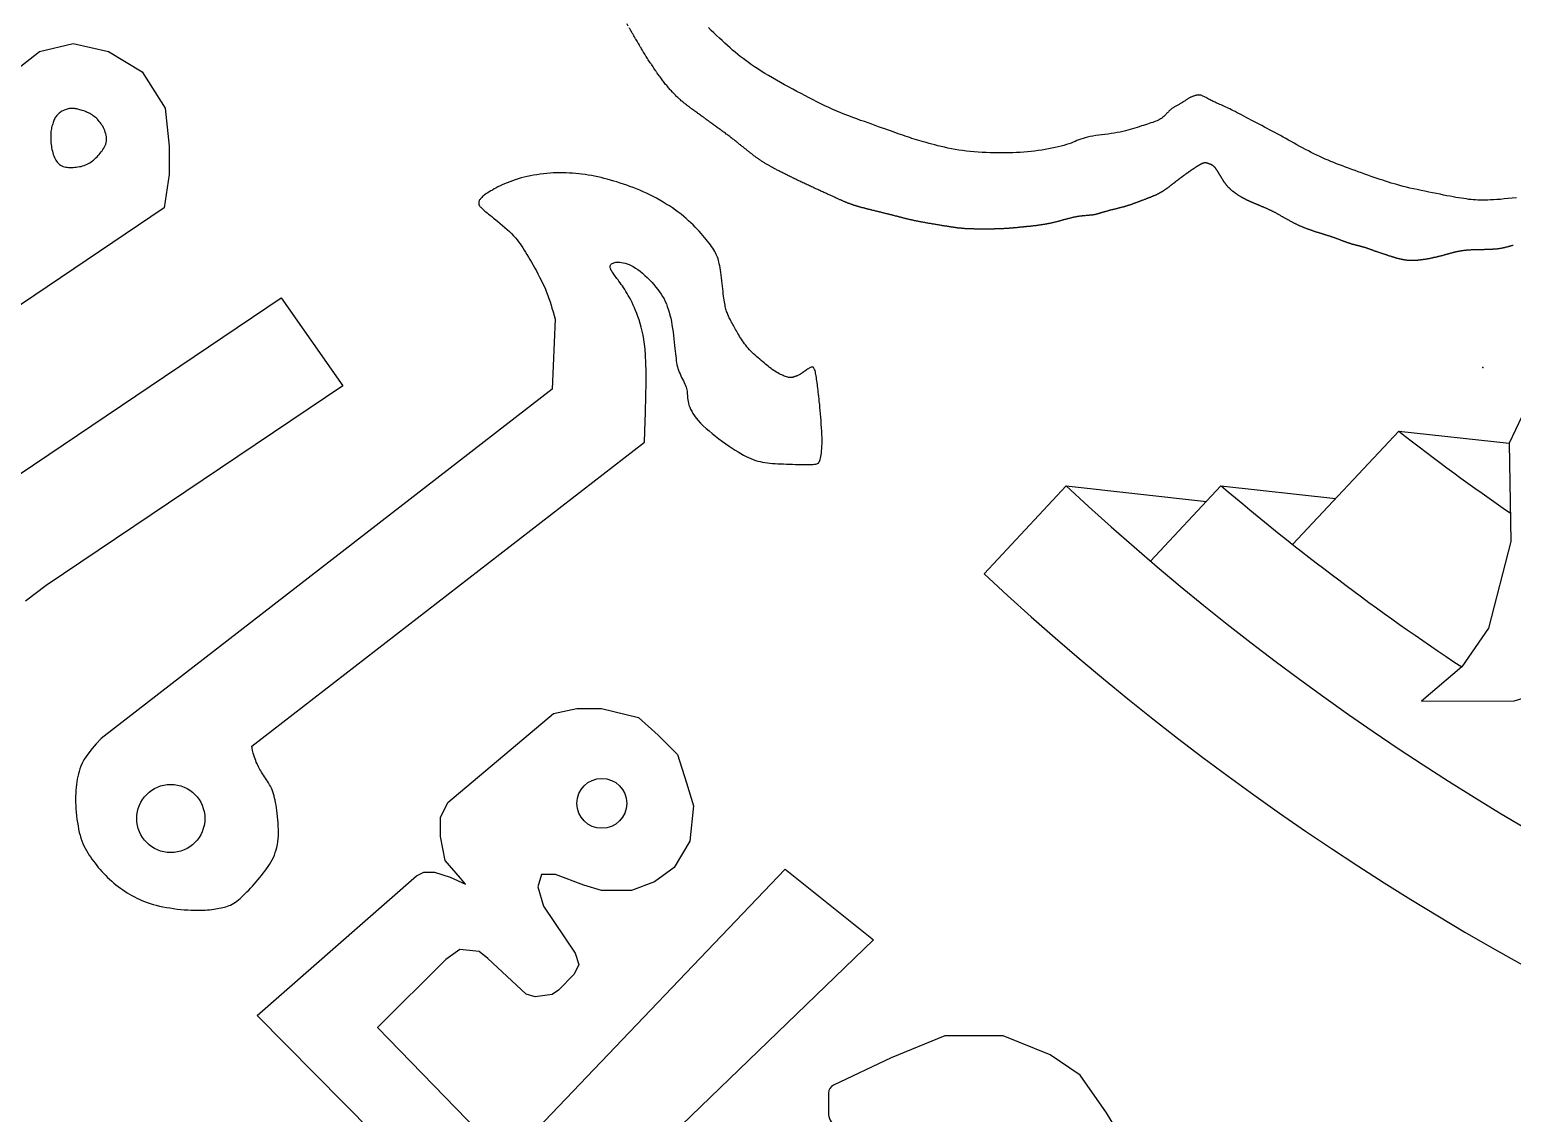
# Model space of a CAD drawing. Header units: feet. Extents: x 0 to 841, y 0 to 594.
# Drawn here: x 642.133 to 646.121, y 125.049 to 127.966 of the extents above; entities that cross this region are included whole.
import ezdxf

# ---------------------------------------------------------------- set-up
doc = ezdxf.new("R2010")
doc.units = ezdxf.units.FT
doc.header["$MEASUREMENT"] = 0
doc.layers.add('LOGO', color=7, linetype='Continuous')

# ---------------------------------------------------------------- blocks, each defined once
blk = doc.blocks.new('YOTA')
h = blk.add_hatch(color=1)
edge = h.paths.add_edge_path()
edge.add_arc((302.886, 246.975), 39.995, 0, 360)
edge = h.paths.add_edge_path(flags=16)
edge.add_arc((302.886, 246.975), 39.7, 0, 360)
at = {"color": 2}
for p, q in [((288.961, 229.084), (289.87, 230.057)), ((289.87, 230.057), (290.818, 229.952)), ((286.317, 228.833), (287.021, 229.587)), ((287.021, 229.587), (288.222, 229.454)), ((287.744, 228.941), (288.347, 229.588)), ((288.347, 229.588), (289.33, 229.479))]:
    blk.add_line(p, q, dxfattribs=at)
for points in [[(290.85, 231.649, 0.000933), (290.839, 231.646, 0.001504), (290.833, 231.644, 0.000648), (290.824, 231.642, -0.000627), (290.816, 231.64, -0.000646), (290.809, 231.638, -0.00049), (290.8, 231.635, -0.003333), (290.794, 231.634, -0.001949), (290.783, 231.631, -0.004586), (290.776, 231.629, -0.003433), (290.766, 231.627, -0.005445), (290.758, 231.625, -0.00499), (290.749, 231.623, -0.005097), (290.74, 231.622, -0.005056), (290.731, 231.621, -0.003674), (290.721, 231.619, -0.004239), (290.712, 231.618, -0.002845), (290.701, 231.617, -0.003457), (290.693, 231.616, -0.002249), (290.681, 231.616, -0.002797), (290.673, 231.615, -0.001724), (290.661, 231.614, -0.002227), (290.652, 231.614, -0.001246), (290.641, 231.614, -0.001721), (290.632, 231.613, -0.000795), (290.62, 231.613, -0.001256), (290.612, 231.613, -0.000352), (290.599, 231.612, -0.000628), (290.592, 231.612, -0.000166), (290.582, 231.612, 0.00017), (290.572, 231.612, 0.000131), (290.563, 231.612, 0.000129), (290.553, 231.612, 0.000993), (290.546, 231.611, 0.000583), (290.534, 231.611, 0.001135), (290.526, 231.611, 0.000869), (290.516, 231.611, 0.001387), (290.508, 231.61, 0.001142), (290.499, 231.61, 0.001682), (290.491, 231.61, 0.00143), (290.482, 231.609, 0.001987), (290.474, 231.609, 0.00173), (290.465, 231.608, 0.002294), (290.457, 231.607, 0.002037), (290.449, 231.607, 0.002597), (290.441, 231.606, 0.002345), (290.433, 231.605, 0.00289), (290.425, 231.604, 0.002646), (290.417, 231.603, 0.003164), (290.41, 231.602, 0.002985), (290.402, 231.601, 0.003359), (290.394, 231.6, 0.003428), (290.387, 231.598, 0.003172), (290.379, 231.597, 0.003385), (290.372, 231.595, 0.002516), (290.364, 231.594, 0.002961), (290.357, 231.592, 0.001951), (290.349, 231.59, 0.002457), (290.342, 231.589, 0.00142), (290.334, 231.586, 0.001933), (290.327, 231.585, 0.00089), (290.318, 231.582, 0.001399), (290.313, 231.581, 0.00037), (290.303, 231.578, 0.000643), (290.297, 231.576, 0.000188), (290.29, 231.574, -0.000192), (290.282, 231.572, -0.000158), (290.275, 231.57, -0.000128), (290.266, 231.568, -0.001063), (290.261, 231.566, -0.00062), (290.251, 231.563, -0.001442), (290.243, 231.561, -0.001148), (290.234, 231.559, -0.001559), (290.226, 231.557, -0.001365), (290.217, 231.555, -0.001369), (290.209, 231.553, -0.001345), (290.2, 231.55, -0.001323), (290.192, 231.548, -0.001318), (290.183, 231.546, -0.001345), (290.174, 231.545, -0.001319), (290.165, 231.543, -0.001395), (290.157, 231.541, -0.001349), (290.148, 231.539, -0.001477), (290.139, 231.537, -0.001409), (290.131, 231.535, -0.001597), (290.122, 231.534, -0.001502), (290.114, 231.532, -0.001762), (290.106, 231.531, -0.001635), (290.097, 231.529, -0.001986), (290.089, 231.528, -0.001838), (290.081, 231.527, -0.00227), (290.073, 231.526, -0.002173), (290.066, 231.525, -0.002503), (290.058, 231.524, -0.00243), (290.051, 231.523, -0.00256), (290.044, 231.522, -0.002571), (290.037, 231.522, -0.002631), (290.03, 231.521, -0.002681), (290.024, 231.521, -0.002704), (290.018, 231.52, -0.002775), (290.011, 231.52, -0.002752), (290.005, 231.52, -0.002847), (289.999, 231.519, -0.002768), (289.994, 231.519, -0.002892), (289.988, 231.519, -0.002745), (289.982, 231.519, -0.002901), (289.977, 231.519, -0.002678), (289.972, 231.519, -0.002869), (289.967, 231.52, -0.00256), (289.962, 231.52, -0.002729), (289.957, 231.52, -0.002447), (289.952, 231.52, -0.002443), (289.947, 231.521, -0.002602), (289.942, 231.521, -0.002552), (289.938, 231.522, -0.003127), (289.933, 231.522, -0.002914), (289.928, 231.523, -0.003353), (289.924, 231.523, -0.003184), (289.919, 231.524, -0.00332), (289.915, 231.525, -0.003266), (289.91, 231.526, -0.003116), (289.905, 231.527, -0.003165), (289.9, 231.528, -0.002791), (289.895, 231.529, -0.002919), (289.89, 231.53, -0.002401), (289.884, 231.531, -0.002578), (289.879, 231.532, -0.001994), (289.873, 231.534, -0.002195), (289.867, 231.536, -0.001608), (289.86, 231.537, -0.001813), (289.854, 231.539, -0.001259), (289.847, 231.541, -0.001447), (289.84, 231.543, -0.000963), (289.832, 231.546, -0.001119), (289.825, 231.548, -0.00075), (289.816, 231.551, -0.00088), (289.809, 231.553, -0.000625), (289.8, 231.556, -0.000719), (289.792, 231.558, -0.000542), (289.782, 231.561, -0.00061), (289.774, 231.564, -0.000488), (289.765, 231.567, -0.000536), (289.756, 231.57, -0.000456), (289.747, 231.573, -0.000489), (289.738, 231.576, -0.000444), (289.729, 231.579, -0.000462), (289.72, 231.582, -0.000452), (289.712, 231.585, -0.000456), (289.703, 231.588, -0.000484), (289.695, 231.59, -0.000488), (289.687, 231.593, -0.000531), (289.679, 231.596, -0.000614), (289.672, 231.598, -0.000481), (289.664, 231.601, -0.00063), (289.658, 231.603, -0.00024), (289.65, 231.606, -0.000413), (289.645, 231.608, -0.000082), (289.639, 231.61, 0.000073), (289.633, 231.612, 0.000057), (289.628, 231.614, 0.000047), (289.622, 231.616, 0.000721), (289.619, 231.617, 0.000393), (289.612, 231.62, 0.001146), (289.608, 231.621, 0.000794), (289.602, 231.623, 0.001557), (289.598, 231.625, 0.001212), (289.592, 231.626, 0.001912), (289.588, 231.628, 0.001604), (289.583, 231.63, 0.002168), (289.578, 231.631, 0.001981), (289.574, 231.632, 0.00224), (289.569, 231.634, 0.002386), (289.564, 231.635, 0.001803), (289.558, 231.637, 0.002116), (289.554, 231.638, 0.000974), (289.547, 231.64, 0.001491), (289.543, 231.641, 0.000376), (289.536, 231.642, 0.000661), (289.533, 231.643, 0.000191), (289.527, 231.645, -0.000199), (289.521, 231.646, -0.000163), (289.516, 231.647, -0.000132), (289.51, 231.649, -0.001081), (289.506, 231.65, -0.000604), (289.499, 231.652, -0.001504), (289.494, 231.653, -0.001047), (289.487, 231.655, -0.001914), (289.482, 231.656, -0.001471), (289.475, 231.658, -0.002314), (289.469, 231.66, -0.001945), (289.463, 231.662, -0.002639), (289.457, 231.664, -0.002589), (289.451, 231.666, -0.002472), (289.444, 231.668, -0.0026), (289.438, 231.67, -0.001717), (289.431, 231.672, -0.002135), (289.426, 231.674, -0.001157), (289.419, 231.677, -0.001623), (289.413, 231.679, -0.000679), (289.405, 231.682, -0.001129), (289.401, 231.683, -0.000226), (289.393, 231.686, -0.000347), (289.388, 231.688, -0.00021), (289.381, 231.691, 0.000216), (289.375, 231.693, 0.000295), (289.369, 231.696, 0.000202), (289.361, 231.699, 0.001005), (289.356, 231.701, 0.000603), (289.347, 231.704, 0.001358), (289.341, 231.706, 0.001018), (289.333, 231.709, 0.001643), (289.326, 231.712, 0.00153), (289.319, 231.714, 0.001566), (289.311, 231.717, 0.001586), (289.304, 231.719, 0.001079), (289.296, 231.722, 0.00131), (289.289, 231.724, 0.000754), (289.28, 231.727, 0.001015), (289.273, 231.729, 0.00049), (289.264, 231.732, 0.000739), (289.258, 231.734, 0.00024), (289.247, 231.738, 0.000479), (289.241, 231.739, 0.000004), (289.233, 231.742, 0.000004), (289.225, 231.744, 0.000007), (289.217, 231.747, -0.000007), (289.209, 231.75, -0.000446), (289.203, 231.751, -0.000225), (289.192, 231.755, -0.00067), (289.185, 231.757, -0.000446), (289.175, 231.76, -0.000884), (289.168, 231.762, -0.000663), (289.158, 231.765, -0.001096), (289.151, 231.768, -0.000878), (289.141, 231.771, -0.001305), (289.133, 231.774, -0.001089), (289.124, 231.777, -0.001509), (289.116, 231.78, -0.001296), (289.107, 231.783, -0.001706), (289.099, 231.786, -0.001497), (289.09, 231.789, -0.001897), (289.082, 231.792, -0.001693), (289.072, 231.796, -0.002082), (289.064, 231.799, -0.001882), (289.055, 231.803, -0.00226), (289.047, 231.806, -0.002064), (289.038, 231.81, -0.00243), (289.029, 231.813, -0.00224), (289.02, 231.817, -0.002591), (289.012, 231.821, -0.002462), (289.003, 231.825, -0.002687), (288.994, 231.83, -0.00281), (288.986, 231.834, -0.002407), (288.977, 231.838, -0.002655), (288.968, 231.843, -0.001711), (288.959, 231.848, -0.002164), (288.951, 231.852, -0.001167), (288.941, 231.858, -0.001652), (288.934, 231.862, -0.000685), (288.923, 231.868, -0.001161), (288.916, 231.871, -0.000213), (288.906, 231.877, -0.000311), (288.899, 231.881, -0.000233), (288.89, 231.886, 0.000233), (288.881, 231.891, 0.000397), (288.875, 231.895, 0.000256), (288.864, 231.901, 0.001205), (288.857, 231.905, 0.000728), (288.847, 231.911, 0.001698), (288.839, 231.915, 0.001258), (288.829, 231.921, 0.002165), (288.821, 231.925, 0.001949), (288.812, 231.93, 0.002257), (288.803, 231.934, 0.002178), (288.794, 231.939, 0.001824), (288.785, 231.943, 0.002011), (288.777, 231.947, 0.001555), (288.768, 231.952, 0.001795), (288.76, 231.955, 0.001349), (288.751, 231.96, 0.001588), (288.743, 231.963, 0.001144), (288.734, 231.967, 0.001385), (288.727, 231.971, 0.000936), (288.718, 231.974, 0.001181), (288.71, 231.978, 0.000719), (288.701, 231.981, 0.000974), (288.695, 231.984, 0.000486), (288.685, 231.988, 0.000758), (288.68, 231.991, 0.000227), (288.67, 231.994, 0.000406), (288.665, 231.997, 0.000099), (288.658, 231.999, -0.000104), (288.651, 232.002, -0.000074), (288.645, 232.005, -0.000064), (288.638, 232.008, -0.000625), (288.634, 232.009, -0.00035), (288.626, 232.013, -0.000941), (288.621, 232.015, -0.00066), (288.614, 232.018, -0.001274), (288.609, 232.02, -0.00099), (288.602, 232.023, -0.001588), (288.597, 232.025, -0.001317), (288.591, 232.028, -0.00186), (288.586, 232.03, -0.001617), (288.581, 232.033, -0.002068), (288.575, 232.035, -0.001867), (288.57, 232.038, -0.002198), (288.564, 232.04, -0.002046), (288.559, 232.043, -0.002244), (288.554, 232.046, -0.002124), (288.548, 232.049, -0.002231), (288.542, 232.052, -0.002069), (288.537, 232.055, -0.002286), (288.531, 232.058, -0.002107), (288.525, 232.061, -0.002512), (288.519, 232.065, -0.00226), (288.513, 232.068, -0.00275), (288.507, 232.072, -0.00246), (288.501, 232.076, -0.003006), (288.495, 232.08, -0.002692), (288.489, 232.084, -0.003303), (288.483, 232.088, -0.002961), (288.477, 232.092, -0.003647), (288.471, 232.096, -0.003273), (288.464, 232.101, -0.004048), (288.459, 232.105, -0.003634), (288.453, 232.11, -0.004515), (288.447, 232.114, -0.004054), (288.441, 232.119, -0.005059), (288.436, 232.124, -0.004638), (288.43, 232.129, -0.0056), (288.425, 232.134, -0.005545), (288.419, 232.139, -0.005583), (288.414, 232.144, -0.005714), (288.409, 232.149, -0.004752), (288.404, 232.155, -0.005272), (288.4, 232.16, -0.004144), (288.395, 232.166, -0.004751), (288.391, 232.171, -0.003641), (288.387, 232.177, -0.004244), (288.383, 232.182, -0.003142), (288.379, 232.187, -0.003747), (288.375, 232.192, -0.00264), (288.371, 232.198, -0.003255), (288.368, 232.203, -0.002121), (288.364, 232.209, -0.002758), (288.362, 232.213, -0.001567), (288.358, 232.219, -0.002245), (288.355, 232.223, -0.00095), (288.352, 232.229, -0.00161), (288.35, 232.233, -0.000319), (288.346, 232.239, -0.000631), (288.344, 232.242, -0.000043), (288.341, 232.248, -0.000105), (288.339, 232.25, -0.000073), (288.337, 232.254, 0.000086), (288.335, 232.258, 0.000209), (288.333, 232.26, 0.000125), (288.331, 232.265, 0.000611), (288.329, 232.268, 0.000373), (288.327, 232.272, 0.000948), (288.325, 232.274, 0.000674), (288.323, 232.278, 0.001336), (288.321, 232.28, 0.00103), (288.319, 232.284, 0.00177), (288.318, 232.286, 0.00144), (288.316, 232.289, 0.002239), (288.314, 232.292, 0.001894), (288.312, 232.294, 0.002723), (288.311, 232.296, 0.002379), (288.309, 232.299, 0.003193), (288.308, 232.301, 0.002856), (288.306, 232.303, 0.003626), (288.305, 232.305, 0.003302), (288.303, 232.308, 0.004037), (288.301, 232.31, 0.003735), (288.3, 232.312, 0.004457), (288.298, 232.314, 0.004167), (288.297, 232.315, 0.004858), (288.295, 232.317, 0.004586), (288.293, 232.319, 0.005221), (288.292, 232.321, 0.004976), (288.29, 232.322, 0.00553), (288.288, 232.324, 0.005321), (288.287, 232.326, 0.005766), (288.285, 232.327, 0.005603), (288.283, 232.328, 0.005918), (288.281, 232.33, 0.005807), (288.279, 232.331, 0.005977), (288.278, 232.333, 0.005976), (288.276, 232.334, 0.005885), (288.274, 232.335, 0.006138), (288.272, 232.336, 0.0054), (288.27, 232.338, 0.005767), (288.268, 232.339, 0.00456), (288.266, 232.34, 0.005114), (288.264, 232.341, 0.00393), (288.261, 232.342, 0.004488), (288.259, 232.343, 0.003411), (288.257, 232.344, 0.00393), (288.255, 232.345, 0.002939), (288.253, 232.346, 0.003427), (288.251, 232.346, 0.002504), (288.248, 232.347, 0.002969), (288.246, 232.348, 0.002095), (288.244, 232.349, 0.002546), (288.242, 232.349, 0.0017), (288.24, 232.35, 0.002145), (288.238, 232.351, 0.001306), (288.236, 232.352, 0.001427), (288.234, 232.352, 0.001229), (288.232, 232.353, 0.000747), (288.23, 232.353, 0.00233), (288.228, 232.354, 0.001473), (288.226, 232.355, 0.007132), (288.224, 232.355, 0.004463), (288.222, 232.356, 0.010808), (288.22, 232.356, 0.0079), (288.218, 232.356, 0.012982), (288.216, 232.357, 0.010672), (288.214, 232.357, 0.013803), (288.212, 232.357, 0.012264), (288.21, 232.357, 0.013296), (288.208, 232.357, 0.012514), (288.205, 232.356, 0.011872), (288.203, 232.356, 0.011686), (288.2, 232.355, 0.01006), (288.197, 232.355, 0.010249), (288.194, 232.354, 0.008259), (288.191, 232.352, 0.008719), (288.188, 232.351, 0.006579), (288.184, 232.35, 0.007322), (288.181, 232.348, 0.004824), (288.177, 232.346, 0.005523), (288.173, 232.344, 0.00329), (288.168, 232.342, 0.004027), (288.164, 232.339, 0.002459), (288.159, 232.337, 0.003021), (288.155, 232.334, 0.001921), (288.15, 232.331, 0.002336), (288.145, 232.328, 0.001527), (288.14, 232.325, 0.001849), (288.135, 232.322, 0.001228), (288.129, 232.318, 0.001487), (288.125, 232.315, 0.000992), (288.119, 232.311, 0.001209), (288.114, 232.308, 0.000799), (288.108, 232.304, 0.000988), (288.103, 232.301, 0.000635), (288.097, 232.297, 0.000787), (288.093, 232.294, 0.000509), (288.087, 232.29, 0.000581), (288.082, 232.286, 0.000485), (288.077, 232.283, 0.000527), (288.072, 232.279, 0.000582), (288.067, 232.276, 0.000564), (288.062, 232.272, 0.000641), (288.058, 232.269, 0.000611), (288.053, 232.266, 0.000669), (288.048, 232.262, 0.000648), (288.043, 232.259, 0.000685), (288.038, 232.255, 0.000672), (288.034, 232.252, 0.000686), (288.029, 232.248, 0.000682), (288.024, 232.245, 0.000674), (288.019, 232.241, 0.000679), (288.014, 232.238, 0.000649), (288.01, 232.234, 0.000662), (288.005, 232.231, 0.000613), (288, 232.227, 0.000649), (287.995, 232.223, 0.000554), (287.989, 232.219, 0.00066), (287.985, 232.215, 0.000397), (287.979, 232.211, 0.000531), (287.974, 232.207, 0.00017), (287.967, 232.202, 0.000324), (287.964, 232.199, 0.000013), (287.958, 232.195, -0.000014), (287.953, 232.191, -0.000007), (287.948, 232.186, -0.000007), (287.942, 232.182, -0.000342), (287.938, 232.179, -0.000173), (287.931, 232.174, -0.000518), (287.927, 232.17, -0.000342), (287.92, 232.165, -0.000712), (287.915, 232.162, -0.000523), (287.909, 232.157, -0.000934), (287.905, 232.153, -0.000725), (287.899, 232.149, -0.001197), (287.894, 232.145, -0.000956), (287.888, 232.141, -0.001522), (287.884, 232.138, -0.001247), (287.878, 232.134, -0.001933), (287.874, 232.131, -0.001635), (287.868, 232.127, -0.002386), (287.864, 232.124, -0.002069), (287.859, 232.12, -0.002755), (287.855, 232.118, -0.002475), (287.85, 232.114, -0.003022), (287.845, 232.111, -0.002805), (287.84, 232.108, -0.003165), (287.836, 232.106, -0.003026), (287.831, 232.103, -0.003174), (287.826, 232.1, -0.003117), (287.821, 232.097, -0.003055), (287.816, 232.095, -0.003076), (287.811, 232.092, -0.002834), (287.806, 232.089, -0.00292), (287.8, 232.087, -0.002543), (287.794, 232.084, -0.002698), (287.789, 232.081, -0.002193), (287.782, 232.078, -0.002438), (287.777, 232.076, -0.001744), (287.77, 232.073, -0.002), (287.764, 232.07, -0.001284), (287.756, 232.067, -0.001567), (287.75, 232.065, -0.000984), (287.742, 232.061, -0.001231), (287.735, 232.059, -0.000757), (287.727, 232.056, -0.000968), (287.721, 232.053, -0.000566), (287.712, 232.05, -0.000754), (287.706, 232.047, -0.000395), (287.697, 232.044, -0.000572), (287.691, 232.042, -0.000234), (287.681, 232.038, -0.000408), (287.676, 232.036, -0.000069), (287.667, 232.033, -0.000095), (287.661, 232.031, -0.00009), (287.654, 232.028, 0.000106), (287.648, 232.026, 0.000183), (287.639, 232.022, 0.000377), (287.634, 232.021, 0.000136), (287.632, 232.02, 0.000043), (287.622, 232.016, 0.000097), (287.617, 232.014, -0.000079), (287.611, 232.012, -0.000576), (287.607, 232.01, -0.000316), (287.6, 232.008, -0.001071), (287.596, 232.006, -0.000716), (287.589, 232.004, -0.001428), (287.585, 232.002, -0.001101), (287.579, 232, -0.001694), (287.574, 231.998, -0.001422), (287.568, 231.996, -0.001842), (287.562, 231.994, -0.001641), (287.557, 231.993, -0.001872), (287.551, 231.991, -0.001745), (287.545, 231.989, -0.001803), (287.539, 231.987, -0.00178), (287.532, 231.985, -0.001627), (287.525, 231.983, -0.001785), (287.519, 231.981, -0.001223), (287.511, 231.979, -0.001436), (287.504, 231.977, -0.00072), (287.495, 231.975, -0.001008), (287.488, 231.973, -0.000406), (287.478, 231.97, -0.00067), (287.471, 231.969, -0.000161), (287.461, 231.966, -0.000284), (287.454, 231.964, -0.000094), (287.446, 231.962, 0.000095), (287.437, 231.96, 0.000088), (287.43, 231.958, 0.000066), (287.42, 231.956, 0.000545), (287.414, 231.954, 0.000299), (287.403, 231.952, 0.000842), (287.396, 231.95, 0.000559), (287.387, 231.947, 0.001221), (287.38, 231.945, 0.000934), (287.371, 231.943, 0.001683), (287.364, 231.941, 0.00168), (287.357, 231.939, 0.00176), (287.35, 231.937, 0.002), (287.343, 231.935, 0.000994), (287.336, 231.933, 0.001685), (287.331, 231.932, 0.000179), (287.326, 231.93, 0.000194), (287.32, 231.928, 0.000297), (287.315, 231.926, -0.000277), (287.31, 231.925, -0.001379), (287.306, 231.924, -0.00078), (287.3, 231.922, -0.002804), (287.296, 231.921, -0.001852), (287.29, 231.919, -0.003788), (287.286, 231.918, -0.002903), (287.281, 231.916, -0.004526), (287.276, 231.915, -0.00379), (287.271, 231.914, -0.004936), (287.266, 231.913, -0.00453), (287.261, 231.912, -0.004871), (287.255, 231.911, -0.005217), (287.25, 231.91, -0.00372), (287.244, 231.909, -0.004399), (287.238, 231.909, -0.001896), (287.231, 231.908, -0.002937), (287.226, 231.908, -0.000683), (287.218, 231.907, -0.001199), (287.213, 231.906, -0.000362), (287.206, 231.906, 0.000392), (287.2, 231.905, 0.000321), (287.193, 231.905, 0.000261), (287.185, 231.904, 0.001882), (287.18, 231.904, 0.001065), (287.17, 231.903, 0.002488), (287.163, 231.902, 0.001756), (287.154, 231.901, 0.003029), (287.147, 231.9, 0.00236), (287.138, 231.899, 0.003507), (287.13, 231.898, 0.00299), (287.12, 231.896, 0.003829), (287.112, 231.895, 0.003797), (287.103, 231.893, 0.003417), (287.093, 231.891, 0.003624), (287.084, 231.89, 0.002278), (287.074, 231.887, 0.002862), (287.065, 231.885, 0.001523), (287.054, 231.882, 0.002132), (287.046, 231.88, 0.000924), (287.034, 231.877, 0.001489), (287.026, 231.875, 0.00037), (287.014, 231.872, 0.000639), (287.006, 231.87, 0.000219), (286.996, 231.867, -0.000223), (286.986, 231.864, -0.000205), (286.977, 231.862, -0.000157), (286.966, 231.859, -0.001212), (286.958, 231.857, -0.000679), (286.945, 231.853, -0.001763), (286.937, 231.851, -0.00126), (286.925, 231.848, -0.002311), (286.916, 231.846, -0.002025), (286.905, 231.843, -0.002498), (286.895, 231.841, -0.002352), (286.885, 231.839, -0.002117), (286.875, 231.837, -0.002255), (286.865, 231.835, -0.001879), (286.855, 231.833, -0.002086), (286.846, 231.831, -0.001692), (286.836, 231.829, -0.001907), (286.826, 231.828, -0.001496), (286.816, 231.826, -0.001717), (286.807, 231.825, -0.001289), (286.797, 231.823, -0.001518), (286.789, 231.822, -0.001073), (286.778, 231.821, -0.001308), (286.77, 231.82, -0.000847), (286.76, 231.818, -0.001089), (286.752, 231.817, -0.000611), (286.741, 231.816, -0.000834), (286.733, 231.815, -0.000392), (286.723, 231.814, -0.000517), (286.716, 231.813, -0.000293), (286.706, 231.812, -0.000386), (286.698, 231.811, -0.000318), (286.689, 231.81, -0.000354), (286.681, 231.81, -0.000324), (286.672, 231.809, -0.000342), (286.663, 231.808, -0.000314), (286.655, 231.807, -0.000331), (286.647, 231.806, -0.000305), (286.638, 231.805, -0.000321), (286.63, 231.804, -0.000297), (286.622, 231.804, -0.000313), (286.614, 231.803, -0.00029), (286.606, 231.802, -0.000305), (286.599, 231.801, -0.000284), (286.591, 231.801, -0.000299), (286.584, 231.8, -0.00028), (286.576, 231.799, -0.000278), (286.569, 231.799, -0.000293), (286.563, 231.798, -0.000242), (286.555, 231.798, -0.00039), (286.549, 231.797, -0.000314), (286.541, 231.796, -0.000641), (286.536, 231.796, -0.00049), (286.528, 231.795, -0.000833), (286.522, 231.795, -0.000677), (286.515, 231.794, -0.00096), (286.509, 231.794, -0.00083), (286.502, 231.793, -0.001032), (286.495, 231.793, -0.000936), (286.488, 231.793, -0.001049), (286.481, 231.792, -0.000988), (286.474, 231.792, -0.001018), (286.467, 231.791, -0.000989), (286.459, 231.791, -0.000952), (286.451, 231.791, -0.000948), (286.443, 231.791, -0.000863), (286.434, 231.79, -0.000879), (286.426, 231.79, -0.000763), (286.417, 231.79, -0.000785), (286.407, 231.79, -0.000665), (286.397, 231.789, -0.000684), (286.387, 231.789, -0.000599), (286.376, 231.789, -0.000611), (286.366, 231.789, -0.000581), (286.355, 231.789, -0.000575), (286.343, 231.789, -0.00059), (286.332, 231.789, -0.000566), (286.32, 231.789, -0.000622), (286.309, 231.789, -0.000582), (286.297, 231.789, -0.00068), (286.286, 231.789, -0.000621), (286.273, 231.789, -0.000769), (286.262, 231.789, -0.000687), (286.25, 231.789, -0.000898), (286.24, 231.789, -0.000785), (286.228, 231.79, -0.001085), (286.218, 231.79, -0.000936), (286.206, 231.79, -0.001355), (286.197, 231.791, -0.001203), (286.186, 231.791, -0.00168), (286.177, 231.791, -0.001531), (286.168, 231.792, -0.001932), (286.159, 231.792, -0.001831), (286.15, 231.793, -0.002069), (286.142, 231.793, -0.00205), (286.134, 231.794, -0.002066), (286.126, 231.795, -0.00214), (286.118, 231.796, -0.001903), (286.109, 231.796, -0.002068), (286.102, 231.797, -0.001605), (286.093, 231.798, -0.001843), (286.086, 231.799, -0.001227), (286.076, 231.801, -0.001505), (286.069, 231.802, -0.000835), (286.058, 231.803, -0.001118), (286.051, 231.804, -0.000478), (286.039, 231.806, -0.000702), (286.031, 231.807, -0.000221), (286.019, 231.809, -0.000302), (286.01, 231.811, -0.000155), (285.997, 231.813, -0.000196), (285.986, 231.814, -0.000236), (285.974, 231.816, -0.000207), (285.961, 231.818, -0.000303), (285.949, 231.82, -0.000246), (285.934, 231.823, -0.000353), (285.921, 231.825, -0.000291), (285.906, 231.827, -0.000415), (285.893, 231.83, -0.000345), (285.877, 231.832, -0.000494), (285.865, 231.834, -0.000411), (285.849, 231.837, -0.000597), (285.836, 231.839, -0.000496), (285.821, 231.842, -0.000735), (285.808, 231.844, -0.000608), (285.793, 231.847, -0.000925), (285.781, 231.849, -0.000778), (285.767, 231.852, -0.001177), (285.755, 231.854, -0.001091), (285.742, 231.857, -0.001374), (285.731, 231.859, -0.001328), (285.72, 231.861, -0.001337), (285.709, 231.864, -0.001411), (285.699, 231.866, -0.001271), (285.688, 231.868, -0.001418), (285.679, 231.87, -0.001155), (285.669, 231.873, -0.001357), (285.661, 231.875, -0.000959), (285.651, 231.877, -0.001215), (285.643, 231.879, -0.000688), (285.633, 231.882, -0.000988), (285.626, 231.883, -0.000363), (285.615, 231.886, -0.00069), (285.61, 231.888, -0.000018), (285.601, 231.89, -0.000019), (285.593, 231.892, -0.000032), (285.584, 231.894, 0.000038), (285.576, 231.897, 0.000581), (285.569, 231.899, 0.000393), (285.558, 231.901, 0.000629), (285.549, 231.904, 0.000526), (285.539, 231.906, 0.00039), (285.529, 231.909, 0.000442), (285.52, 231.911, 0.000286), (285.509, 231.914, 0.000354), (285.5, 231.916, 0.000221), (285.488, 231.919, 0.000281), (285.479, 231.921, 0.000164), (285.468, 231.924, 0.000219), (285.459, 231.926, 0.000112), (285.446, 231.929, 0.000164), (285.438, 231.932, 0.000062), (285.424, 231.935, 0.000113), (285.417, 231.937, 0.000012), (285.406, 231.939, 0.000015), (285.396, 231.942, 0.000019), (285.386, 231.944, -0.000016), (285.376, 231.947, -0.000072), (285.37, 231.948, -0.000031), (285.356, 231.951, -0.000201), (285.35, 231.953, -0.000112), (285.337, 231.956, -0.000433), (285.33, 231.958, -0.000275), (285.319, 231.961, -0.00065), (285.312, 231.962, -0.000467), (285.301, 231.965, -0.000865), (285.294, 231.967, -0.000674), (285.284, 231.97, -0.001089), (285.277, 231.971, -0.000893), (285.267, 231.974, -0.001318), (285.26, 231.976, -0.00112), (285.251, 231.978, -0.001546), (285.244, 231.98, -0.001349), (285.235, 231.983, -0.001768), (285.228, 231.985, -0.001576), (285.22, 231.988, -0.001978), (285.212, 231.99, -0.001803), (285.204, 231.992, -0.00216), (285.197, 231.995, -0.002051), (285.189, 231.997, -0.002244), (285.182, 232, -0.002202), (285.174, 232.003, -0.002144), (285.167, 232.006, -0.002192), (285.159, 232.008, -0.001925), (285.151, 232.011, -0.002047), (285.144, 232.014, -0.001637), (285.135, 232.018, -0.001805), (285.127, 232.021, -0.001319), (285.118, 232.025, -0.00151), (285.11, 232.028, -0.001008), (285.1, 232.033, -0.0012), (285.091, 232.036, -0.000728), (285.08, 232.041, -0.000908), (285.071, 232.045, -0.00049), (285.058, 232.051, -0.00065), (285.049, 232.055, -0.000297), (285.034, 232.062, -0.000417), (285.024, 232.067, -0.000163), (285.009, 232.074, -0.000209), (284.997, 232.079, -0.000126), (284.981, 232.086, -0.000148), (284.967, 232.093, -0.00017), (284.952, 232.1, -0.000152), (284.935, 232.107, -0.000204), (284.919, 232.115, -0.000172), (284.901, 232.123, -0.00023), (284.885, 232.131, -0.000195), (284.865, 232.14, -0.000263), (284.849, 232.147, -0.000224), (284.829, 232.157, -0.000303), (284.812, 232.165, -0.000258), (284.792, 232.174, -0.000355), (284.775, 232.182, -0.000302), (284.755, 232.191, -0.000421), (284.738, 232.199, -0.000357), (284.719, 232.209, -0.000507), (284.703, 232.216, -0.000427), (284.683, 232.226, -0.000625), (284.668, 232.233, -0.000524), (284.649, 232.242, -0.00079), (284.634, 232.249, -0.000669), (284.617, 232.258, -0.001), (284.603, 232.265, -0.000853), (284.587, 232.273, -0.001222), (284.573, 232.28, -0.001061), (284.558, 232.288, -0.001459), (284.545, 232.294, -0.001289), (284.531, 232.302, -0.001713), (284.518, 232.309, -0.001537), (284.505, 232.316, -0.001978), (284.493, 232.322, -0.001799), (284.48, 232.33, -0.002247), (284.469, 232.336, -0.00207), (284.457, 232.343, -0.002511), (284.446, 232.349, -0.002342), (284.435, 232.356, -0.00276), (284.425, 232.363, -0.00264), (284.414, 232.369, -0.002946), (284.404, 232.376, -0.003012), (284.394, 232.383, -0.00285), (284.384, 232.39, -0.003046), (284.374, 232.396, -0.00236), (284.364, 232.404, -0.002751), (284.355, 232.41, -0.001844), (284.345, 232.418, -0.002316), (284.337, 232.424, -0.001307), (284.326, 232.433, -0.001804), (284.318, 232.439, -0.000758), (284.306, 232.448, -0.001251), (284.299, 232.454, -0.000237), (284.288, 232.463, -0.000358), (284.28, 232.47, -0.000222), (284.27, 232.478, 0.000237), (284.259, 232.486, 0.000323), (284.251, 232.493, 0.000225), (284.238, 232.503, 0.000987), (284.229, 232.51, 0.000633), (284.215, 232.521, 0.001196), (284.204, 232.53, 0.001033), (284.191, 232.541, 0.001115), (284.178, 232.551, 0.001062), (284.165, 232.561, 0.000789), (284.15, 232.572, 0.000886), (284.137, 232.582, 0.000627), (284.121, 232.594, 0.00073), (284.108, 232.604, 0.000527), (284.092, 232.616, 0.000611), (284.078, 232.626, 0.000447), (284.061, 232.639, 0.000519), (284.047, 232.649, 0.000383), (284.03, 232.661, 0.000444), (284.016, 232.672, 0.00033), (283.999, 232.684, 0.000384), (283.985, 232.695, 0.000285), (283.968, 232.707, 0.000334), (283.954, 232.717, 0.000246), (283.936, 232.73, 0.000351), (283.923, 232.739, 0.000152), (283.911, 232.748, 0.000108), (283.893, 232.76, 0.000302), (283.879, 232.771, -0.000173), (283.865, 232.781, -0.000642), (283.855, 232.788, -0.000367), (283.837, 232.801, -0.001619), (283.827, 232.808, -0.001007), (283.81, 232.82, -0.002289), (283.799, 232.829, -0.001673), (283.784, 232.84, -0.002926), (283.773, 232.849, -0.002331), (283.759, 232.86, -0.003494), (283.747, 232.869, -0.002944), (283.734, 232.88, -0.003961), (283.722, 232.89, -0.003477), (283.709, 232.902, -0.004303), (283.697, 232.912, -0.003899), (283.685, 232.924, -0.004508), (283.673, 232.936, -0.004246), (283.661, 232.948, -0.004521), (283.648, 232.961, -0.004541), (283.637, 232.973, -0.004111), (283.624, 232.987, -0.004262), (283.612, 233.001, -0.003363), (283.6, 233.016, -0.003711), (283.588, 233.03, -0.002867), (283.575, 233.046, -0.003212), (283.564, 233.061, -0.002493), (283.551, 233.078, -0.002794), (283.54, 233.093, -0.002175), (283.527, 233.111, -0.00244), (283.516, 233.126, -0.001901), (283.503, 233.145, -0.002138), (283.492, 233.161, -0.001662), (283.48, 233.179, -0.001877), (283.469, 233.196, -0.001451), (283.456, 233.215, -0.001648), (283.445, 233.232, -0.001263), (283.433, 233.251, -0.001443), (283.422, 233.268, -0.001094), (283.41, 233.288, -0.001257), (283.399, 233.305, -0.000947), (283.387, 233.325, -0.001103), (283.377, 233.342, -0.000811), (283.365, 233.362, -0.00096), (283.355, 233.379, -0.000663), (283.343, 233.399, -0.000812), (283.333, 233.416, -0.000509), (283.321, 233.437, -0.00066), (283.312, 233.453, -0.000355), (283.299, 233.475, -0.000506), (283.29, 233.49, -0.000201), (283.276, 233.514, -0.000351)], [(283.268, 233.528, -0.000051), (283.256, 233.55, -0.000068)], [(287.511, 223.971), (287.366, 224.212), (287.141, 224.533), (286.883, 224.71), (286.481, 224.871), (285.982, 224.871), (285.52, 224.684), (285.026, 224.448, 0.288643), (284.984, 224.381), (284.984, 224.211, 0.223424), (285.038, 224.098)]]:
    blk.add_lwpolyline(points, format="xyb", dxfattribs=at)
for points in [[(290.879, 232.056), (290.843, 232.053), (290.809, 232.05), (290.775, 232.047), (290.742, 232.044), (290.712, 232.042), (290.684, 232.041), (290.657, 232.039), (290.633, 232.038), (290.61, 232.038), (290.588, 232.037), (290.568, 232.038), (290.548, 232.038), (290.528, 232.039), (290.509, 232.041), (290.49, 232.042), (290.47, 232.044), (290.45, 232.047), (290.429, 232.05), (290.407, 232.053), (290.384, 232.057), (290.361, 232.061), (290.336, 232.065), (290.31, 232.07), (290.283, 232.075), (290.255, 232.081), (290.225, 232.087), (290.193, 232.093), (290.161, 232.099), (290.128, 232.106), (290.095, 232.113), (290.062, 232.12), (290.029, 232.127), (289.997, 232.134), (289.966, 232.141), (289.936, 232.148), (289.908, 232.155), (289.881, 232.162), (289.855, 232.17), (289.83, 232.177), (289.806, 232.184), (289.782, 232.191), (289.758, 232.199), (289.734, 232.207), (289.71, 232.215), (289.685, 232.223), (289.659, 232.232), (289.633, 232.241), (289.606, 232.251), (289.579, 232.261), (289.551, 232.27), (289.524, 232.28), (289.496, 232.29), (289.469, 232.3), (289.441, 232.31), (289.415, 232.32), (289.389, 232.33), (289.363, 232.339), (289.338, 232.349), (289.313, 232.359), (289.289, 232.369), (289.265, 232.379), (289.241, 232.389), (289.217, 232.399), (289.193, 232.41), (289.169, 232.422), (289.144, 232.434), (289.12, 232.446), (289.096, 232.459), (289.071, 232.472), (289.047, 232.485), (289.023, 232.498), (288.998, 232.512), (288.974, 232.525), (288.95, 232.539), (288.926, 232.552), (288.903, 232.565), (288.879, 232.578), (288.856, 232.591), (288.833, 232.603), (288.81, 232.616), (288.787, 232.628), (288.764, 232.64), (288.742, 232.652), (288.719, 232.664), (288.696, 232.676), (288.674, 232.688), (288.651, 232.7), (288.629, 232.712), (288.607, 232.724), (288.585, 232.735), (288.564, 232.747), (288.544, 232.757), (288.524, 232.768), (288.505, 232.777), (288.486, 232.787), (288.469, 232.796), (288.453, 232.804), (288.437, 232.811), (288.423, 232.819), (288.409, 232.825), (288.396, 232.832), (288.383, 232.837), (288.371, 232.843), (288.359, 232.848), (288.348, 232.853), (288.338, 232.858), (288.327, 232.863), (288.317, 232.867), (288.307, 232.871), (288.298, 232.876), (288.289, 232.88), (288.28, 232.884), (288.272, 232.888), (288.263, 232.892), (288.255, 232.896), (288.248, 232.9), (288.24, 232.904), (288.233, 232.909), (288.225, 232.913), (288.219, 232.917), (288.212, 232.92), (288.205, 232.924), (288.199, 232.927), (288.193, 232.93), (288.187, 232.932), (288.182, 232.934), (288.177, 232.936), (288.171, 232.937), (288.166, 232.938), (288.161, 232.938), (288.156, 232.939), (288.151, 232.938), (288.146, 232.938), (288.141, 232.937), (288.136, 232.936), (288.131, 232.935), (288.125, 232.933), (288.12, 232.932), (288.114, 232.93), (288.109, 232.928), (288.103, 232.926), (288.098, 232.924), (288.092, 232.921), (288.087, 232.919), (288.082, 232.916), (288.077, 232.913), (288.073, 232.911), (288.068, 232.908), (288.064, 232.905), (288.059, 232.902), (288.055, 232.899), (288.05, 232.896), (288.046, 232.893), (288.041, 232.889), (288.035, 232.886), (288.03, 232.883), (288.024, 232.879), (288.019, 232.876), (288.013, 232.872), (288.006, 232.869), (288, 232.865), (287.994, 232.862), (287.988, 232.858), (287.982, 232.855), (287.976, 232.852), (287.971, 232.849), (287.966, 232.846), (287.96, 232.844), (287.955, 232.841), (287.95, 232.838), (287.946, 232.835), (287.941, 232.832), (287.936, 232.829), (287.931, 232.826), (287.926, 232.822), (287.921, 232.818), (287.916, 232.814), (287.911, 232.809), (287.906, 232.805), (287.901, 232.8), (287.896, 232.795), (287.891, 232.79), (287.886, 232.785), (287.881, 232.78), (287.876, 232.774), (287.871, 232.769), (287.866, 232.764), (287.861, 232.758), (287.856, 232.753), (287.85, 232.748), (287.844, 232.743), (287.837, 232.738), (287.829, 232.733), (287.82, 232.728), (287.811, 232.723), (287.8, 232.718), (287.788, 232.713), (287.775, 232.708), (287.762, 232.704), (287.747, 232.699), (287.732, 232.694), (287.716, 232.689), (287.699, 232.684), (287.682, 232.678), (287.665, 232.673), (287.647, 232.667), (287.629, 232.661), (287.61, 232.655), (287.59, 232.649), (287.57, 232.643), (287.549, 232.637), (287.528, 232.631), (287.505, 232.626), (287.482, 232.621), (287.458, 232.616), (287.432, 232.612), (287.406, 232.608), (287.38, 232.604), (287.353, 232.601), (287.326, 232.597), (287.3, 232.594), (287.274, 232.59), (287.249, 232.586), (287.226, 232.582), (287.204, 232.577), (287.184, 232.572), (287.165, 232.567), (287.147, 232.561), (287.13, 232.554), (287.113, 232.548), (287.097, 232.541), (287.08, 232.534), (287.062, 232.527), (287.043, 232.52), (287.023, 232.513), (287.001, 232.507), (286.977, 232.5), (286.952, 232.494), (286.926, 232.488), (286.898, 232.482), (286.87, 232.476), (286.841, 232.471), (286.811, 232.466), (286.781, 232.462), (286.75, 232.458), (286.72, 232.455), (286.689, 232.451), (286.658, 232.449), (286.627, 232.447), (286.596, 232.445), (286.564, 232.443), (286.533, 232.442), (286.501, 232.442), (286.468, 232.442), (286.435, 232.442), (286.402, 232.442), (286.368, 232.443), (286.334, 232.445), (286.3, 232.446), (286.266, 232.449), (286.232, 232.451), (286.198, 232.454), (286.165, 232.458), (286.132, 232.462), (286.1, 232.467), (286.068, 232.472), (286.037, 232.478), (286.007, 232.484), (285.977, 232.49), (285.949, 232.496), (285.921, 232.503), (285.895, 232.51), (285.869, 232.517), (285.845, 232.523), (285.821, 232.53), (285.799, 232.536), (285.778, 232.543), (285.757, 232.549), (285.737, 232.555), (285.718, 232.561), (285.699, 232.567), (285.68, 232.573), (285.661, 232.58), (285.642, 232.586), (285.622, 232.593), (285.602, 232.6), (285.581, 232.607), (285.56, 232.615), (285.537, 232.623), (285.514, 232.631), (285.49, 232.64), (285.465, 232.649), (285.439, 232.658), (285.412, 232.667), (285.384, 232.677), (285.354, 232.688), (285.323, 232.699), (285.292, 232.71), (285.259, 232.721), (285.226, 232.733), (285.192, 232.746), (285.158, 232.759), (285.123, 232.772), (285.089, 232.786), (285.055, 232.8), (285.02, 232.815), (284.986, 232.831), (284.952, 232.847), (284.919, 232.863), (284.885, 232.88), (284.851, 232.897), (284.817, 232.915), (284.782, 232.933), (284.748, 232.951), (284.713, 232.97), (284.678, 232.989), (284.642, 233.008), (284.607, 233.027), (284.572, 233.047), (284.537, 233.066), (284.503, 233.086), (284.47, 233.105), (284.438, 233.124), (284.407, 233.143), (284.378, 233.162), (284.35, 233.18), (284.323, 233.198), (284.298, 233.216), (284.274, 233.234), (284.251, 233.251), (284.228, 233.269), (284.206, 233.287), (284.184, 233.306), (284.162, 233.324), (284.14, 233.344), (284.118, 233.364), (284.095, 233.384), (284.072, 233.405), (284.049, 233.426), (284.025, 233.448), (284.002, 233.471), (283.978, 233.493), (283.954, 233.516)], [(277.943, 233.091), (278.221, 233.311), (278.511, 233.381), (278.813, 233.311), (279.102, 233.137), (279.299, 232.825), (279.334, 232.501), (279.334, 232.257), (279.29, 231.97), (277.846, 230.997)], [(277.926, 229.603), (280.294, 231.2), (280.821, 230.446), (278.278, 228.732), (278.103, 228.599)], [(280.043, 227.355), (283.406, 229.963), (283.41, 230.057), (283.416, 230.22), (283.419, 230.357), (283.421, 230.471), (283.421, 230.565), (283.419, 230.643), (283.416, 230.706), (283.412, 230.759), (283.407, 230.803), (283.401, 230.843), (283.394, 230.88), (283.386, 230.915), (283.378, 230.948), (283.37, 230.98), (283.361, 231.01), (283.351, 231.038), (283.341, 231.065), (283.331, 231.091), (283.321, 231.115), (283.31, 231.138), (283.3, 231.16), (283.289, 231.181), (283.279, 231.201), (283.268, 231.22), (283.257, 231.238), (283.247, 231.255), (283.237, 231.271), (283.226, 231.287), (283.217, 231.301), (283.207, 231.315), (283.197, 231.328), (283.188, 231.341), (283.18, 231.353), (283.171, 231.364), (283.164, 231.374), (283.156, 231.384), (283.149, 231.394), (283.143, 231.402), (283.137, 231.411), (283.132, 231.419), (283.127, 231.426), (283.123, 231.433), (283.119, 231.439), (283.117, 231.445), (283.114, 231.451), (283.113, 231.456), (283.112, 231.461), (283.112, 231.466), (283.112, 231.471), (283.113, 231.475), (283.115, 231.48), (283.118, 231.484), (283.121, 231.488), (283.125, 231.492), (283.131, 231.495), (283.137, 231.498), (283.144, 231.501), (283.152, 231.503), (283.161, 231.504), (283.172, 231.505), (283.183, 231.505), (283.196, 231.505), (283.21, 231.503), (283.225, 231.5), (283.24, 231.497), (283.257, 231.491), (283.274, 231.485), (283.292, 231.477), (283.311, 231.467), (283.33, 231.455), (283.35, 231.442), (283.37, 231.427), (283.391, 231.41), (283.411, 231.392), (283.431, 231.373), (283.45, 231.354), (283.469, 231.334), (283.488, 231.313), (283.505, 231.292), (283.521, 231.272), (283.536, 231.251), (283.55, 231.231), (283.562, 231.211), (283.574, 231.19), (283.584, 231.169), (283.594, 231.147), (283.602, 231.125), (283.61, 231.102), (283.618, 231.077), (283.625, 231.051), (283.631, 231.024), (283.637, 230.996), (283.642, 230.967), (283.647, 230.937), (283.651, 230.907), (283.655, 230.877), (283.659, 230.848), (283.662, 230.819), (283.665, 230.792), (283.668, 230.766), (283.67, 230.742), (283.673, 230.719), (283.675, 230.698), (283.677, 230.679), (283.679, 230.66), (283.682, 230.642), (283.685, 230.625), (283.689, 230.609), (283.693, 230.593), (283.698, 230.578), (283.704, 230.562), (283.711, 230.547), (283.718, 230.532), (283.725, 230.517), (283.732, 230.502), (283.74, 230.488), (283.747, 230.474), (283.753, 230.46), (283.759, 230.447), (283.763, 230.434), (283.767, 230.422), (283.769, 230.41), (283.771, 230.398), (283.772, 230.387), (283.773, 230.375), (283.774, 230.363), (283.774, 230.351), (283.776, 230.338), (283.777, 230.325), (283.78, 230.311), (283.783, 230.296), (283.788, 230.28), (283.794, 230.263), (283.802, 230.246), (283.811, 230.227), (283.822, 230.208), (283.835, 230.189), (283.85, 230.168), (283.867, 230.147), (283.887, 230.125), (283.909, 230.103), (283.934, 230.08), (283.96, 230.058), (283.987, 230.035), (284.016, 230.012), (284.045, 229.99), (284.075, 229.968), (284.104, 229.948), (284.132, 229.928), (284.159, 229.91), (284.185, 229.893), (284.209, 229.878), (284.233, 229.864), (284.255, 229.851), (284.277, 229.84), (284.298, 229.83), (284.318, 229.821), (284.338, 229.813), (284.358, 229.806), (284.378, 229.8), (284.398, 229.795), (284.419, 229.791), (284.439, 229.787), (284.46, 229.784), (284.482, 229.782), (284.504, 229.78), (284.527, 229.778), (284.55, 229.777), (284.574, 229.776), (284.599, 229.775), (284.624, 229.774), (284.65, 229.773), (284.676, 229.772), (284.702, 229.771), (284.727, 229.771), (284.751, 229.77), (284.775, 229.77), (284.796, 229.77), (284.816, 229.77), (284.834, 229.77), (284.849, 229.771), (284.862, 229.772), (284.873, 229.773), (284.883, 229.776), (284.89, 229.779), (284.897, 229.783), (284.902, 229.789), (284.906, 229.796), (284.909, 229.804), (284.913, 229.813), (284.916, 229.825), (284.918, 229.838), (284.921, 229.852), (284.923, 229.869), (284.925, 229.887), (284.926, 229.906), (284.927, 229.927), (284.928, 229.95), (284.928, 229.974), (284.928, 230), (284.927, 230.027), (284.926, 230.056), (284.924, 230.085), (284.922, 230.115), (284.92, 230.145), (284.918, 230.175), (284.915, 230.204), (284.913, 230.232), (284.91, 230.26), (284.908, 230.286), (284.905, 230.31), (284.903, 230.332), (284.9, 230.353), (284.898, 230.373), (284.896, 230.392), (284.894, 230.409), (284.892, 230.426), (284.89, 230.442), (284.888, 230.457), (284.886, 230.472), (284.884, 230.487), (284.882, 230.502), (284.88, 230.516), (284.878, 230.53), (284.875, 230.542), (284.873, 230.554), (284.871, 230.565), (284.868, 230.575), (284.865, 230.584), (284.862, 230.591), (284.859, 230.597), (284.856, 230.601), (284.852, 230.604), (284.849, 230.606), (284.844, 230.607), (284.84, 230.606), (284.835, 230.605), (284.829, 230.603), (284.824, 230.6), (284.817, 230.596), (284.811, 230.592), (284.803, 230.587), (284.796, 230.582), (284.788, 230.576), (284.781, 230.571), (284.773, 230.565), (284.765, 230.56), (284.758, 230.555), (284.751, 230.55), (284.744, 230.546), (284.738, 230.542), (284.732, 230.539), (284.726, 230.536), (284.721, 230.534), (284.717, 230.532), (284.712, 230.53), (284.708, 230.529), (284.704, 230.527), (284.699, 230.526), (284.695, 230.524), (284.691, 230.523), (284.687, 230.521), (284.683, 230.52), (284.679, 230.518), (284.674, 230.517), (284.668, 230.516), (284.663, 230.516), (284.657, 230.516), (284.65, 230.516), (284.642, 230.517), (284.634, 230.519), (284.624, 230.522), (284.615, 230.525), (284.604, 230.529), (284.594, 230.533), (284.583, 230.538), (284.571, 230.543), (284.56, 230.549), (284.548, 230.556), (284.537, 230.563), (284.525, 230.57), (284.514, 230.577), (284.502, 230.585), (284.491, 230.594), (284.479, 230.602), (284.468, 230.611), (284.456, 230.621), (284.444, 230.631), (284.432, 230.641), (284.42, 230.651), (284.407, 230.662), (284.394, 230.673), (284.381, 230.684), (284.368, 230.695), (284.355, 230.707), (284.342, 230.719), (284.33, 230.731), (284.318, 230.743), (284.306, 230.755), (284.294, 230.768), (284.284, 230.78), (284.274, 230.793), (284.264, 230.806), (284.255, 230.818), (284.246, 230.831), (284.238, 230.844), (284.23, 230.856), (284.222, 230.869), (284.215, 230.881), (284.208, 230.893), (284.201, 230.905), (284.194, 230.917), (284.187, 230.928), (284.181, 230.939), (284.175, 230.95), (284.169, 230.961), (284.163, 230.972), (284.158, 230.982), (284.153, 230.992), (284.147, 231.001), (284.143, 231.011), (284.138, 231.02), (284.133, 231.029), (284.129, 231.038), (284.125, 231.047), (284.121, 231.056), (284.117, 231.065), (284.114, 231.074), (284.11, 231.083), (284.107, 231.093), (284.104, 231.103), (284.102, 231.114), (284.099, 231.126), (284.097, 231.138), (284.094, 231.151), (284.092, 231.165), (284.089, 231.18), (284.087, 231.196), (284.085, 231.214), (284.082, 231.233), (284.08, 231.254), (284.077, 231.276), (284.074, 231.299), (284.072, 231.323), (284.069, 231.346), (284.066, 231.37), (284.063, 231.393), (284.06, 231.416), (284.057, 231.437), (284.054, 231.457), (284.051, 231.475), (284.048, 231.492), (284.044, 231.507), (284.041, 231.521), (284.037, 231.535), (284.033, 231.547), (284.028, 231.56), (284.022, 231.572), (284.016, 231.584), (284.009, 231.597), (284.001, 231.61), (283.992, 231.624), (283.982, 231.639), (283.972, 231.654), (283.96, 231.669), (283.948, 231.685), (283.935, 231.701), (283.921, 231.718), (283.907, 231.735), (283.892, 231.752), (283.876, 231.77), (283.859, 231.788), (283.842, 231.806), (283.824, 231.824), (283.805, 231.843), (283.785, 231.861), (283.764, 231.879), (283.743, 231.898), (283.72, 231.916), (283.696, 231.934), (283.672, 231.952), (283.646, 231.97), (283.62, 231.987), (283.593, 232.004), (283.566, 232.021), (283.538, 232.037), (283.51, 232.053), (283.481, 232.068), (283.453, 232.082), (283.424, 232.096), (283.396, 232.109), (283.367, 232.122), (283.339, 232.134), (283.311, 232.145), (283.282, 232.155), (283.254, 232.166), (283.227, 232.175), (283.199, 232.184), (283.171, 232.193), (283.143, 232.201), (283.116, 232.209), (283.088, 232.216), (283.061, 232.223), (283.034, 232.23), (283.007, 232.236), (282.979, 232.242), (282.952, 232.247), (282.925, 232.252), (282.898, 232.256), (282.871, 232.26), (282.844, 232.263), (282.817, 232.266), (282.79, 232.268), (282.763, 232.269), (282.735, 232.271), (282.708, 232.271), (282.68, 232.271), (282.653, 232.271), (282.625, 232.27), (282.597, 232.268), (282.569, 232.266), (282.541, 232.263), (282.512, 232.259), (282.484, 232.255), (282.456, 232.251), (282.429, 232.245), (282.401, 232.24), (282.375, 232.233), (282.349, 232.227), (282.323, 232.219), (282.298, 232.212), (282.275, 232.204), (282.252, 232.195), (282.23, 232.186), (282.208, 232.177), (282.188, 232.168), (282.169, 232.159), (282.151, 232.15), (282.134, 232.141), (282.118, 232.133), (282.103, 232.124), (282.089, 232.116), (282.076, 232.108), (282.064, 232.101), (282.053, 232.094), (282.043, 232.087), (282.034, 232.08), (282.026, 232.073), (282.019, 232.067), (282.012, 232.061), (282.007, 232.055), (282.002, 232.049), (281.998, 232.044), (281.994, 232.039), (281.991, 232.033), (281.989, 232.029), (281.988, 232.024), (281.986, 232.019), (281.986, 232.015), (281.986, 232.011), (281.986, 232.007), (281.986, 232.003), (281.987, 232), (281.989, 231.996), (281.991, 231.992), (281.993, 231.989), (281.996, 231.985), (281.999, 231.981), (282.003, 231.977), (282.007, 231.973), (282.012, 231.968), (282.018, 231.963), (282.024, 231.957), (282.031, 231.951), (282.039, 231.944), (282.048, 231.936), (282.058, 231.928), (282.07, 231.918), (282.083, 231.908), (282.098, 231.896), (282.114, 231.883), (282.132, 231.868), (282.15, 231.853), (282.17, 231.837), (282.19, 231.82), (282.21, 231.803), (282.23, 231.785), (282.249, 231.768), (282.267, 231.75), (282.285, 231.732), (282.3, 231.715), (282.315, 231.698), (282.328, 231.68), (282.341, 231.663), (282.353, 231.645), (282.365, 231.627), (282.376, 231.609), (282.388, 231.59), (282.399, 231.57), (282.412, 231.549), (282.424, 231.527), (282.438, 231.504), (282.452, 231.48), (282.466, 231.455), (282.48, 231.43), (282.494, 231.404), (282.508, 231.378), (282.521, 231.352), (282.534, 231.326), (282.546, 231.299), (282.557, 231.273), (282.568, 231.247), (282.578, 231.22), (282.588, 231.194), (282.597, 231.166), (282.606, 231.138), (282.614, 231.11), (282.623, 231.08), (282.632, 231.049), (282.641, 231.016), (282.615, 230.417), (278.75, 227.42)], [(291.195, 230.175), (290.926, 230.181), (290.818, 229.952), (290.831, 229.109), (290.639, 228.366), (290.411, 228.035), (290.066, 227.74), (290.861, 227.744), (291.532, 227.942), (291.914, 228.249), (292.101, 228.544), (292.009, 229.035), (291.648, 229.194), (291.345, 229.008), (291.457, 228.6)], [(282.489, 224.078), (284.611, 226.302), (285.37, 225.694), (282.819, 223.23)], [(282.073, 223.036), (280.088, 225.046), (281.452, 226.244), (281.515, 226.274), (281.607, 226.274), (281.74, 226.233), (281.872, 226.172), (281.831, 226.223), (281.699, 226.376), (281.658, 226.58), (281.658, 226.743), (281.722, 226.873), (282.626, 227.635), (282.826, 227.677), (283.038, 227.677), (283.356, 227.601), (283.523, 227.45), (283.69, 227.283), (283.766, 227.041), (283.826, 226.844), (283.796, 226.541), (283.66, 226.314), (283.493, 226.193), (283.296, 226.118), (283.038, 226.118), (282.887, 226.163), (282.644, 226.254), (282.523, 226.254), (282.493, 226.148), (282.542, 225.984), (282.813, 225.581), (282.845, 225.484), (282.805, 225.401), (282.669, 225.264), (282.616, 225.227), (282.471, 225.205), (282.393, 225.228), (282.065, 225.535), (281.991, 225.595), (281.824, 225.612), (281.703, 225.526), (281.118, 224.942), (281.98, 224.054)], [(278.75, 227.42), (278.708, 227.375), (278.673, 227.335), (278.644, 227.298), (278.621, 227.266), (278.602, 227.237), (278.587, 227.21), (278.576, 227.185), (278.567, 227.161), (278.561, 227.139), (278.555, 227.117), (278.55, 227.094), (278.546, 227.072), (278.542, 227.049), (278.539, 227.026), (278.536, 227.002), (278.534, 226.978), (278.532, 226.953), (278.531, 226.927), (278.531, 226.901), (278.531, 226.873), (278.532, 226.845), (278.534, 226.817), (278.536, 226.788), (278.539, 226.758), (278.543, 226.729), (278.547, 226.7), (278.552, 226.671), (278.557, 226.643), (278.563, 226.616), (278.57, 226.591), (278.577, 226.566), (278.585, 226.543), (278.594, 226.521), (278.603, 226.5), (278.613, 226.48), (278.624, 226.461), (278.635, 226.442), (278.646, 226.423), (278.658, 226.405), (278.671, 226.387), (278.684, 226.369), (278.698, 226.351), (278.712, 226.333), (278.726, 226.316), (278.741, 226.298), (278.757, 226.281), (278.773, 226.263), (278.789, 226.247), (278.806, 226.23), (278.823, 226.214), (278.841, 226.198), (278.859, 226.182), (278.877, 226.167), (278.896, 226.153), (278.915, 226.138), (278.934, 226.125), (278.953, 226.111), (278.973, 226.099), (278.994, 226.086), (279.014, 226.074), (279.035, 226.063), (279.056, 226.052), (279.077, 226.042), (279.1, 226.032), (279.122, 226.023), (279.146, 226.014), (279.17, 226.006), (279.196, 225.998), (279.222, 225.991), (279.25, 225.984), (279.279, 225.978), (279.309, 225.973), (279.339, 225.968), (279.37, 225.963), (279.401, 225.959), (279.432, 225.956), (279.463, 225.953), (279.492, 225.951), (279.521, 225.949), (279.548, 225.948), (279.574, 225.948), (279.598, 225.948), (279.62, 225.949), (279.641, 225.95), (279.662, 225.952), (279.68, 225.953), (279.698, 225.956), (279.716, 225.958), (279.732, 225.96), (279.748, 225.963), (279.763, 225.966), (279.778, 225.968), (279.792, 225.971), (279.806, 225.975), (279.82, 225.978), (279.833, 225.983), (279.847, 225.988), (279.86, 225.993), (279.874, 226), (279.887, 226.008), (279.901, 226.017), (279.914, 226.027), (279.928, 226.038), (279.942, 226.05), (279.956, 226.063), (279.971, 226.077), (279.985, 226.091), (280, 226.106), (280.015, 226.122), (280.031, 226.139), (280.046, 226.156), (280.062, 226.173), (280.078, 226.191), (280.093, 226.209), (280.109, 226.228), (280.124, 226.246), (280.139, 226.265), (280.154, 226.284), (280.168, 226.304), (280.181, 226.323), (280.193, 226.342), (280.205, 226.362), (280.216, 226.381), (280.226, 226.401), (280.235, 226.422), (280.243, 226.443), (280.25, 226.465), (280.256, 226.487), (280.261, 226.511), (280.264, 226.535), (280.267, 226.561), (280.269, 226.587), (280.269, 226.614), (280.269, 226.642), (280.268, 226.67), (280.267, 226.697), (280.265, 226.725), (280.262, 226.752), (280.259, 226.778), (280.256, 226.803), (280.253, 226.827), (280.249, 226.849), (280.245, 226.871), (280.241, 226.891), (280.237, 226.91), (280.232, 226.929), (280.227, 226.947), (280.222, 226.964), (280.215, 226.98), (280.209, 226.996), (280.201, 227.011), (280.193, 227.025), (280.185, 227.04), (280.177, 227.054), (280.168, 227.067), (280.159, 227.08), (280.15, 227.093), (280.141, 227.106), (280.133, 227.118), (280.125, 227.131), (280.118, 227.143), (280.111, 227.155), (280.104, 227.167), (280.098, 227.179), (280.092, 227.192), (280.086, 227.205), (280.08, 227.218), (280.075, 227.232), (280.069, 227.246), (280.064, 227.261), (280.058, 227.277), (280.053, 227.295), (280.048, 227.317), (280.045, 227.342), (280.043, 227.355)]]:
    blk.add_lwpolyline(points, dxfattribs=at)
blk.add_lwpolyline([(278.342, 232.712), (278.338, 232.702), (278.335, 232.692), (278.332, 232.682), (278.329, 232.672), (278.326, 232.661), (278.324, 232.649), (278.322, 232.637), (278.32, 232.625), (278.319, 232.612), (278.318, 232.599), (278.318, 232.586), (278.318, 232.572), (278.318, 232.557), (278.319, 232.543), (278.32, 232.529), (278.321, 232.514), (278.324, 232.499), (278.326, 232.485), (278.329, 232.47), (278.332, 232.456), (278.336, 232.442), (278.34, 232.429), (278.345, 232.416), (278.35, 232.403), (278.356, 232.391), (278.362, 232.38), (278.369, 232.37), (278.376, 232.36), (278.384, 232.351), (278.393, 232.344), (278.403, 232.337), (278.413, 232.332), (278.424, 232.327), (278.435, 232.324), (278.447, 232.321), (278.459, 232.319), (278.471, 232.318), (278.484, 232.318), (278.497, 232.318), (278.51, 232.318), (278.524, 232.319), (278.537, 232.32), (278.551, 232.322), (278.564, 232.325), (278.578, 232.327), (278.591, 232.331), (278.604, 232.335), (278.617, 232.34), (278.63, 232.345), (278.642, 232.351), (278.654, 232.357), (278.665, 232.365), (278.676, 232.373), (278.686, 232.381), (278.697, 232.39), (278.706, 232.399), (278.716, 232.409), (278.725, 232.419), (278.734, 232.429), (278.743, 232.44), (278.751, 232.45), (278.759, 232.461), (278.766, 232.472), (278.773, 232.483), (278.779, 232.495), (278.785, 232.506), (278.789, 232.518), (278.793, 232.53), (278.795, 232.542), (278.797, 232.555), (278.797, 232.567), (278.796, 232.58), (278.793, 232.593), (278.79, 232.607), (278.786, 232.62), (278.782, 232.633), (278.776, 232.645), (278.77, 232.658), (278.764, 232.67), (278.757, 232.681), (278.75, 232.692), (278.742, 232.702), (278.734, 232.712), (278.726, 232.722), (278.718, 232.731), (278.709, 232.739), (278.701, 232.747), (278.691, 232.754), (278.682, 232.761), (278.672, 232.768), (278.662, 232.774), (278.652, 232.78), (278.642, 232.785), (278.631, 232.79), (278.621, 232.794), (278.61, 232.799), (278.6, 232.803), (278.589, 232.806), (278.579, 232.809), (278.569, 232.812), (278.559, 232.815), (278.55, 232.817), (278.541, 232.819), (278.531, 232.821), (278.522, 232.822), (278.514, 232.823), (278.505, 232.823), (278.496, 232.823), (278.487, 232.823), (278.478, 232.822), (278.468, 232.82), (278.459, 232.818), (278.45, 232.815), (278.441, 232.812), (278.432, 232.808), (278.423, 232.804), (278.414, 232.8), (278.406, 232.795), (278.398, 232.79), (278.391, 232.784), (278.384, 232.778), (278.378, 232.772), (278.372, 232.766), (278.367, 232.759), (278.362, 232.752), (278.357, 232.745), (278.353, 232.737), (278.349, 232.729), (278.345, 232.72)], close=True, dxfattribs=at)
blk.add_lwpolyline([(273.206, 222.908), (273.378, 224.517), (274.946, 224.333, 0.036222), (278.505, 220.538), (278.571, 218.992), (276.98, 218.885, -0.036146)], format="xyb", close=True, dxfattribs=at)
at = {"color": 1}
for centre, radius in [((302.881, 246.975), 40), ((302.881, 246.975), 40), ((302.886, 246.975), 39.995)]:
    blk.add_circle(centre, radius, dxfattribs=at)
at = {"color": 2}
for centre, radius in [((302.886, 246.975), 39.7), ((302.886, 246.975), 38.793), ((283.041, 226.865), 0.214), ((279.347, 226.735), 0.292)]:
    blk.add_circle(centre, radius, dxfattribs=at)
for centre, radius, start, end in [((302.21, 245.856), 20.047, 232.0078, 235.4029), ((302.21, 245.856), 22.257, 226.9663, 269.481), ((302.21, 245.856), 21.373, 229.565, 236.4925), ((302.886, 246.975), 35.372, 209.8982, 268.7862), ((302.886, 246.975), 34.464, 211.5899, 267.0945), ((302.21, 245.856), 23.289, 226.9663, 269.504)]:
    blk.add_arc(centre, radius, start, end, dxfattribs=at)
blk.add_point((290.592, 230.603), dxfattribs=at)

msp = doc.modelspace()

# ---------------------------------------------------------------- linework, layer by layer
at = {"layer": 'LOGO', "color": 1}
msp.add_circle((649.9138, 132.2024), 12.5548, dxfattribs=at)

# ---------------------------------------------------------------- block references
at = {"layer": 'LOGO', "xscale": 0.3139103563735262, "yscale": 0.3139103563735262, "zscale": 0.3139103563735262}
msp.add_blockref('YOTA', (554.8225, 54.668), dxfattribs=at)

doc.saveas('drawing.dxf')
